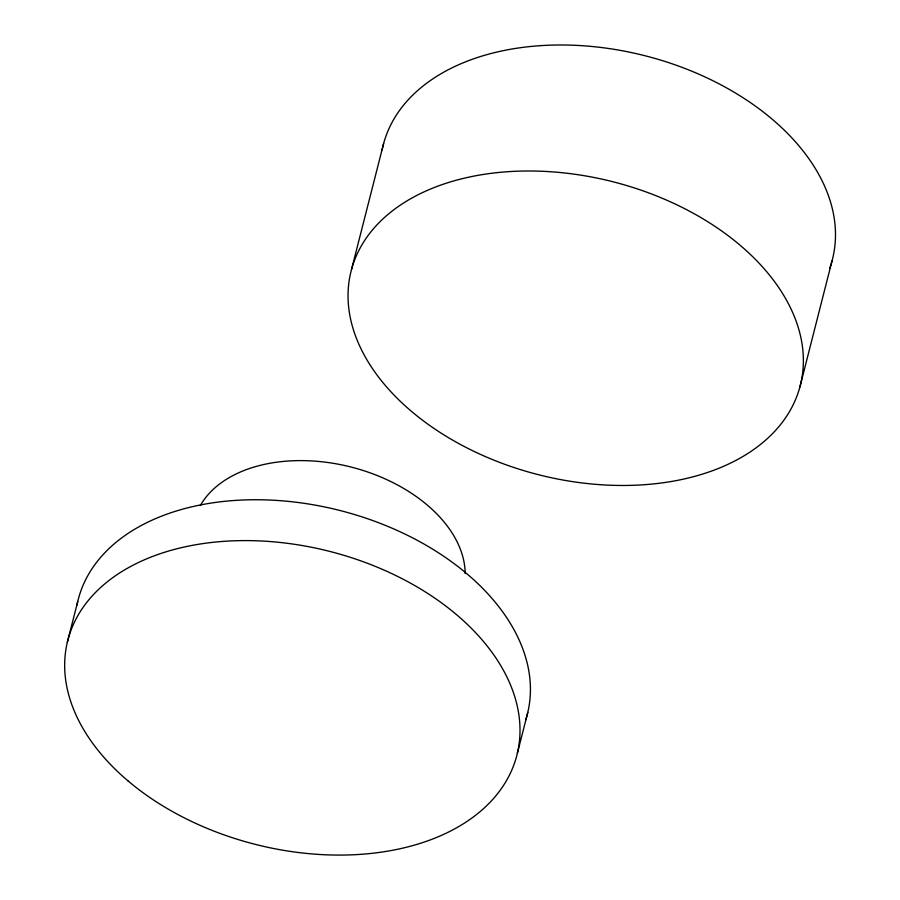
<?xml version="1.0" encoding="UTF-8"?>
<svg xmlns="http://www.w3.org/2000/svg" width="900" height="900" viewBox="0 0 900 900"><rect width="100%" height="100%" fill="white"/><g stroke="black" fill="none" stroke-linecap="round" stroke-linejoin="round"><path stroke-width="1.35" d="M67.331 642.352L77.749 601.492M351.529 269.449L383.647 143.46M517.354 753.322L527.771 712.462M799.886 387A231.761 151.132 14.3 0 0 497.981 172.541A231.761 151.132 14.3 0 0 429.255 425.149A231.761 151.132 14.3 0 0 799.886 387L832.005 261.011M76.916 605.351A231.761 151.132 14.3 0 1 340.335 510.593A231.761 151.132 14.3 0 1 525.656 720.079M200.284 505.598A138.859 90.551 14.3 0 1 351.506 467.156A138.859 90.551 14.3 0 1 465.199 573.592M382.129 149.873A231.761 151.132 14.3 0 1 648.484 56.644A231.761 151.132 14.3 0 1 829.62 268.56M127.879 780.784A231.761 151.132 14.3 0 0 510.907 772.054A231.761 151.132 14.3 0 0 238.23 540.675A231.761 151.132 14.3 0 0 127.879 780.784"/></g></svg>
